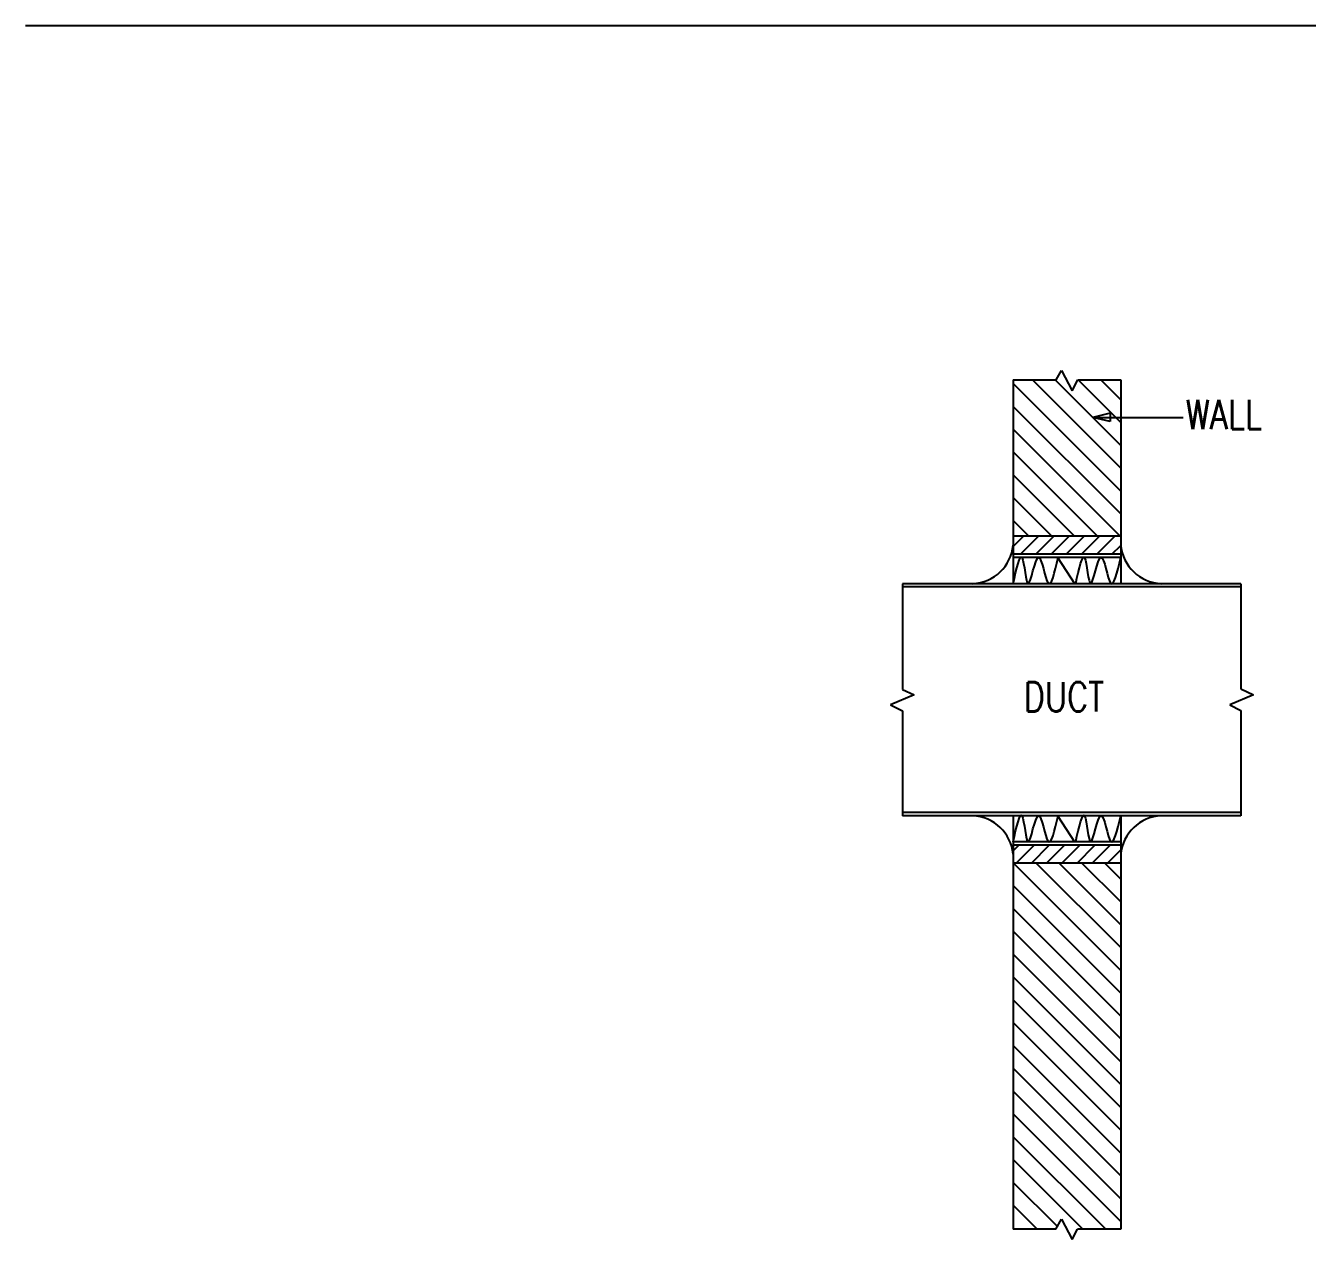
# Model space of a CAD drawing. Extents: x -251.9 to -196.2, y -340.1 to -300.7.
# Drawn here: x -251.89 to -245.35, y -326.61 to -320.4 of the extents above; entities that cross this region are included whole.
import ezdxf

# ---------------------------------------------------------------- set-up
doc = ezdxf.new("R2010")
doc.units = 0
doc.header["$LTSCALE"] = 0.5
doc.header["$MEASUREMENT"] = 0
for name, color, linetype in [('AC', 10, 'CONTINUOUS'), ('AC-GDUCT', 2, 'CONTINUOUS'), ('HATCH', 11, 'CONTINUOUS'), ('LA-1', 2, 'CONTINUOUS'), ('LINE', 3, 'CONTINUOUS'), ('TEXT', 2, 'CONTINUOUS')]:
    doc.layers.add(name, color=color, linetype=linetype)
doc.styles.add('ROMANS', font='romans', dxfattribs={"width": 0.6})
pattern_1 = [(315, (-368.8205, -356.78352), (0.05831735, 0.05831735), [])]
pattern_2 = [(45, (-368.8205, -356.78352), (-0.038878233, 0.038878233), [])]

msp = doc.modelspace()

# ---------------------------------------------------------------- hatches: boundary and pattern name
at = {"layer": 'HATCH'}
h = msp.add_hatch(dxfattribs=at)
h.set_pattern_fill('_U', color=256, scale=0.082473, angle=315, style=0, pattern_type=0)
h.set_pattern_definition(pattern_1)
h.paths.add_polyline_path([(-246.8484, -323.0125), (-246.2985, -323.0125), (-246.2985, -322.2134), (-246.5185, -322.2134), (-246.546, -322.2684), (-246.6009, -322.165), (-246.6284, -322.2134), (-246.8484, -322.2134)])
h = msp.add_hatch(dxfattribs=at)
h.set_pattern_fill('_U', color=256, scale=0.054982, angle=45, style=0, pattern_type=0)
h.set_pattern_definition(pattern_2)
h.paths.add_polyline_path([(-246.2985, -323.1043), (-246.2985, -323.0125), (-246.8484, -323.0125), (-246.8484, -323.1043)])
h = msp.add_hatch(dxfattribs=at)
h.set_pattern_fill('_U', color=256, scale=0.054982, angle=45, style=0, pattern_type=0)
h.set_pattern_definition(pattern_2)
h.paths.add_polyline_path([(-246.2985, -324.6826), (-246.2985, -324.5907), (-246.8484, -324.5907), (-246.8484, -324.6826)])
h = msp.add_hatch(dxfattribs=at)
h.set_pattern_fill('_U', color=256, scale=0.082473, angle=315, style=0, pattern_type=0)
h.set_pattern_definition(pattern_1)
h.paths.add_polyline_path([(-246.2985, -324.6826), (-246.8484, -324.6826), (-246.8484, -326.5536), (-246.6303, -326.5536), (-246.6009, -326.5019), (-246.546, -326.6053), (-246.5201, -326.5536), (-246.2985, -326.5536)])

# ---------------------------------------------------------------- linework, layer by layer
at = {"layer": 'AC'}
for p, q in [((-246.8484, -322.2134), (-246.8484, -323.2547)), ((-246.2985, -322.2134), (-246.2985, -323.2547)), ((-247.4144, -323.2547), (-247.4144, -323.7948)), ((-245.6858, -323.2547), (-247.4144, -323.2547)), ((-245.6858, -323.2547), (-245.6858, -323.7926)), ((-245.6858, -323.2714), (-247.4144, -323.2714)), ((-245.6858, -323.7926), (-245.6202, -323.8218)), ((-247.354, -323.8218), (-247.4748, -323.8735)), ((-247.4144, -323.7948), (-247.354, -323.8218)), ((-245.6202, -323.8218), (-245.741, -323.8735)), ((-247.4748, -323.8735), (-247.4144, -323.9052)), ((-247.4144, -323.9052), (-247.4144, -324.4404)), ((-245.741, -323.8735), (-245.6858, -323.9025)), ((-245.6858, -323.9025), (-245.6858, -324.4404)), ((-245.6858, -324.4237), (-247.4144, -324.4237)), ((-245.6858, -324.4404), (-247.4144, -324.4404)), ((-246.8484, -324.4404), (-246.8484, -326.5536)), ((-246.2985, -324.4404), (-246.2985, -326.5536))]:
    msp.add_line(p, q, dxfattribs=at)
at = {"layer": 'AC-GDUCT'}
for p, q in [((-246.8484, -322.2134), (-246.6284, -322.2134)), ((-246.6284, -322.2134), (-246.6009, -322.165)), ((-246.6009, -322.165), (-246.546, -322.2684)), ((-246.546, -322.2684), (-246.5185, -322.2134)), ((-246.5185, -322.2134), (-246.2985, -322.2134)), ((-246.2985, -323.0125), (-246.8484, -323.0125)), ((-246.2985, -323.1043), (-246.8484, -323.1043)), ((-246.2985, -323.121), (-246.8484, -323.121)), ((-246.2985, -324.574), (-246.8484, -324.574)), ((-246.2985, -324.5907), (-246.8484, -324.5907)), ((-246.2985, -324.6826), (-246.8484, -324.6826)), ((-246.6303, -326.5536), (-246.6009, -326.5019)), ((-246.6009, -326.5019), (-246.546, -326.6053)), ((-246.6303, -326.5536), (-246.8484, -326.5536)), ((-246.546, -326.6053), (-246.5201, -326.5536)), ((-246.2985, -326.5536), (-246.5201, -326.5536))]:
    msp.add_line(p, q, dxfattribs=at)
for centre, start, end in [((-247.0648, -323.0375), 272.80533, 354.53946), ((-246.0821, -323.0375), 185.46054, 267.19467), ((-247.0648, -324.6576), 5.46054, 87.19467), ((-246.0821, -324.6576), 92.80533, 174.53946)]:
    msp.add_arc(centre, 0.2174, start, end, dxfattribs=at)
at = {"layer": 'HATCH'}
for p, q in [((-246.6194, -323.1226), (-246.5346, -323.2543)), ((-246.6194, -324.442), (-246.5346, -324.5737))]:
    msp.add_line(p, q, dxfattribs=at)
at = {"layer": 'HATCH', "start_tangent": (0.280566, 0.959835)}
for points in [[(-246.8484, -323.2547), (-246.8025, -323.1225), (-246.7715, -323.2547), (-246.719, -323.121), (-246.6701, -323.2519), (-246.618, -323.121)], [(-246.5289, -323.2547), (-246.483, -323.1225), (-246.452, -323.2547), (-246.3995, -323.121), (-246.3506, -323.2519), (-246.2985, -323.121)], [(-246.8484, -324.574), (-246.8025, -324.4419), (-246.7715, -324.574), (-246.719, -324.4404), (-246.6701, -324.5713), (-246.618, -324.4404)], [(-246.5289, -324.574), (-246.483, -324.4419), (-246.452, -324.574), (-246.3995, -324.4404), (-246.3506, -324.5713), (-246.2985, -324.4404)]]:
    msp.add_spline(points, degree=3, dxfattribs=at)
at = {"layer": 'LINE'}
for p, q in [((-246.3531, -322.384), (-246.441, -322.4051)), ((-246.441, -322.4051), (-245.9803, -322.4051)), ((-246.3531, -322.4262), (-246.441, -322.4051)), ((-246.3531, -322.384), (-246.3531, -322.4262))]:
    msp.add_line(p, q, dxfattribs=at)
at = {"layer": 'TEXT'}
msp.add_line((-251.8931, -320.4029), (-213.9075, -320.4029), dxfattribs=at)

# ---------------------------------------------------------------- texts
at = {"layer": 'LA-1', "style": 'ROMANS', "width": 0.8}
for s, p in [('WALL', (-245.9667, -322.465)), ('DUCT', (-246.7939, -323.9075))]:
    msp.add_text(s, height=0.15001, dxfattribs=at).set_placement(p)

doc.saveas('drawing.dxf')
